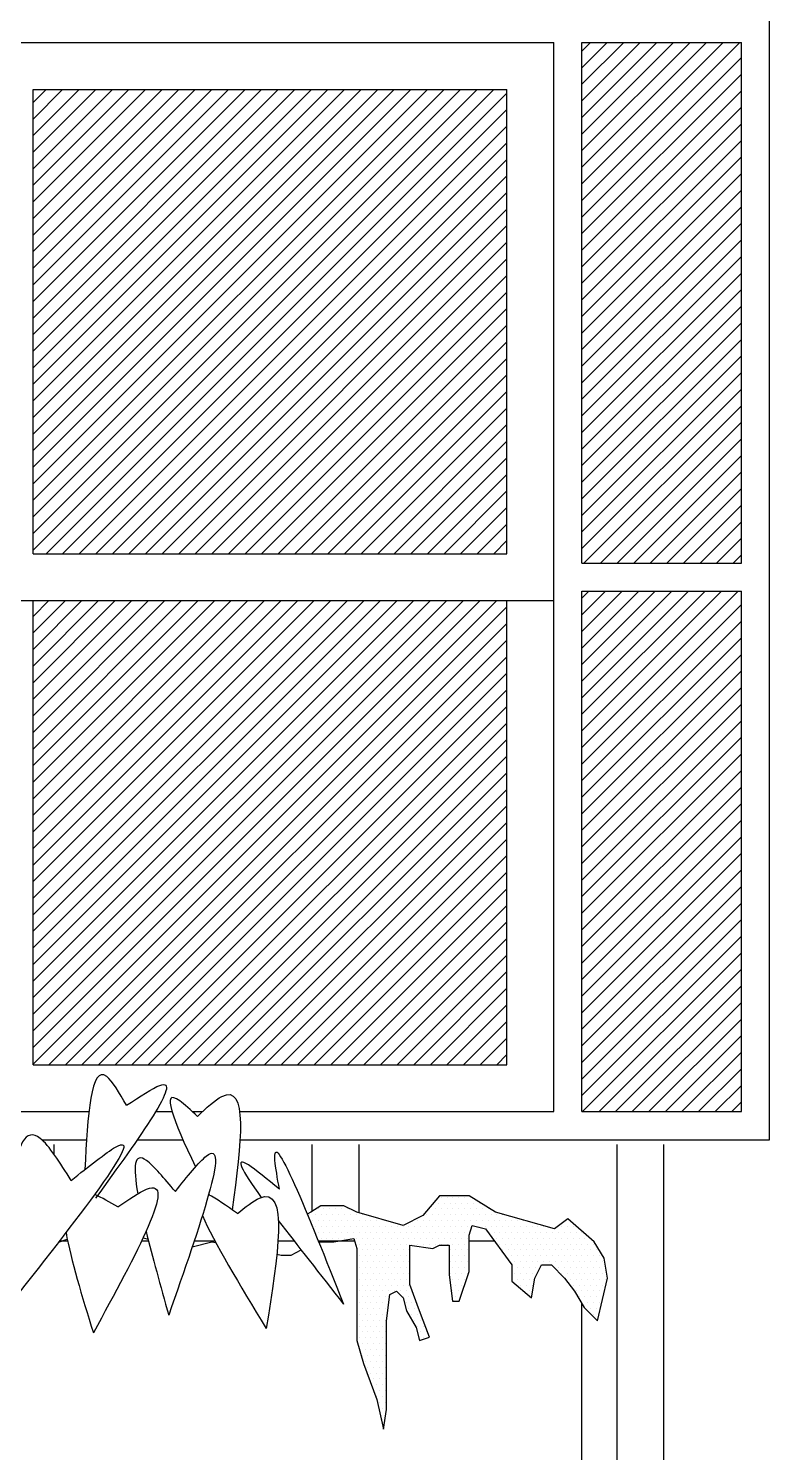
# Model space of a CAD drawing. Extents: x -7 to 295, y -11 to 39.
# Drawn here: x 172.665 to 173.455, y 6.21 to 7.728 of the extents above; entities that cross this region are included whole.
import ezdxf

# ---------------------------------------------------------------- set-up
doc = ezdxf.new("R2010")
doc.units = 0
doc.header["$LTSCALE"] = 20
doc.layers.get('0').update_dxf_attribs({"linetype": 'CONTINUOUS'})
for name, color, linetype in [('TELHADO', 1, 'CONTINUOUS'), ('VEGETAÇÃO', 92, 'CONTINUOUS'), ('VISTAP', 244, 'CONTINUOUS')]:
    doc.layers.add(name, color=color, linetype=linetype)

# ---------------------------------------------------------------- blocks, each defined once
blk = doc.blocks.new('*X41')
at = {"color": 0, "linetype": 'CONTINUOUS'}
for p, q in [((-17.85625, -31.175), (-17.85625, -31.175)), ((-17.85, -31.175), (-17.85, -31.175)), ((-17.84375, -31.175), (-17.84375, -31.175)), ((-17.8375, -31.175), (-17.8375, -31.175)), ((-17.83125, -31.175), (-17.83125, -31.175)), ((-17.825, -31.175), (-17.825, -31.175)), ((-17.7375, -31.175), (-17.7375, -31.175)), ((-17.73125, -31.175), (-17.73125, -31.175)), ((-17.728125, -31.16875), (-17.728125, -31.16875)), ((-17.725, -31.1625), (-17.725, -31.1625)), ((-17.725, -31.175), (-17.725, -31.175)), ((-17.721875, -31.16875), (-17.721875, -31.16875)), ((-17.71875, -31.1625), (-17.71875, -31.1625)), ((-17.71875, -31.175), (-17.71875, -31.175)), ((-17.715625, -31.16875), (-17.715625, -31.16875)), ((-17.7125, -31.1625), (-17.7125, -31.1625)), ((-17.7125, -31.175), (-17.7125, -31.175)), ((-17.709375, -31.16875), (-17.709375, -31.16875)), ((-17.70625, -31.1625), (-17.70625, -31.1625)), ((-17.70625, -31.175), (-17.70625, -31.175)), ((-17.703125, -31.16875), (-17.703125, -31.16875)), ((-17.7, -31.1625), (-17.7, -31.1625)), ((-17.7, -31.175), (-17.7, -31.175)), ((-17.696875, -31.16875), (-17.696875, -31.16875)), ((-17.69375, -31.1625), (-17.69375, -31.1625)), ((-17.69375, -31.175), (-17.69375, -31.175)), ((-17.690625, -31.16875), (-17.690625, -31.16875)), ((-17.6875, -31.175), (-17.6875, -31.175)), ((-17.684375, -31.16875), (-17.684375, -31.16875)), ((-17.68125, -31.175), (-17.68125, -31.175)), ((-17.675, -31.175), (-17.675, -31.175)), ((-17.865625, -31.18125), (-17.865625, -31.18125)), ((-17.8625, -31.1875), (-17.8625, -31.1875)), ((-17.859375, -31.18125), (-17.859375, -31.18125)), ((-17.85625, -31.1875), (-17.85625, -31.1875)), ((-17.853125, -31.18125), (-17.853125, -31.18125)), ((-17.85, -31.1875), (-17.85, -31.1875)), ((-17.846875, -31.18125), (-17.846875, -31.18125)), ((-17.84375, -31.1875), (-17.84375, -31.1875)), ((-17.840625, -31.18125), (-17.840625, -31.18125)), ((-17.8375, -31.1875), (-17.8375, -31.1875)), ((-17.834375, -31.18125), (-17.834375, -31.18125)), ((-17.83125, -31.1875), (-17.83125, -31.1875)), ((-17.828125, -31.18125), (-17.828125, -31.18125)), ((-17.825, -31.1875), (-17.825, -31.1875)), ((-17.821875, -31.18125), (-17.821875, -31.18125)), ((-17.81875, -31.1875), (-17.81875, -31.1875)), ((-17.815625, -31.18125), (-17.815625, -31.18125)), ((-17.8125, -31.1875), (-17.8125, -31.1875)), ((-17.809375, -31.18125), (-17.809375, -31.18125)), ((-17.80625, -31.1875), (-17.80625, -31.1875)), ((-17.8, -31.1875), (-17.8, -31.1875)), ((-17.79375, -31.1875), (-17.79375, -31.1875)), ((-17.7875, -31.1875), (-17.7875, -31.1875)), ((-17.75, -31.1875), (-17.75, -31.1875)), ((-17.74375, -31.1875), (-17.74375, -31.1875)), ((-17.740625, -31.18125), (-17.740625, -31.18125)), ((-17.7375, -31.1875), (-17.7375, -31.1875)), ((-17.734375, -31.18125), (-17.734375, -31.18125)), ((-17.73125, -31.1875), (-17.73125, -31.1875)), ((-17.728125, -31.18125), (-17.728125, -31.18125)), ((-17.725, -31.1875), (-17.725, -31.1875)), ((-17.721875, -31.18125), (-17.721875, -31.18125)), ((-17.71875, -31.1875), (-17.71875, -31.1875)), ((-17.715625, -31.18125), (-17.715625, -31.18125)), ((-17.7125, -31.1875), (-17.7125, -31.1875)), ((-17.709375, -31.18125), (-17.709375, -31.18125)), ((-17.70625, -31.1875), (-17.70625, -31.1875)), ((-17.703125, -31.18125), (-17.703125, -31.18125)), ((-17.7, -31.1875), (-17.7, -31.1875)), ((-17.696875, -31.18125), (-17.696875, -31.18125)), ((-17.69375, -31.1875), (-17.69375, -31.1875)), ((-17.690625, -31.18125), (-17.690625, -31.18125)), ((-17.6875, -31.1875), (-17.6875, -31.1875)), ((-17.684375, -31.18125), (-17.684375, -31.18125)), ((-17.68125, -31.1875), (-17.68125, -31.1875)), ((-17.678125, -31.18125), (-17.678125, -31.18125)), ((-17.675, -31.1875), (-17.675, -31.1875)), ((-17.671875, -31.18125), (-17.671875, -31.18125)), ((-17.66875, -31.1875), (-17.66875, -31.1875)), ((-17.665625, -31.18125), (-17.665625, -31.18125)), ((-17.6625, -31.1875), (-17.6625, -31.1875)), ((-17.659375, -31.18125), (-17.659375, -31.18125)), ((-17.65625, -31.1875), (-17.65625, -31.1875)), ((-17.65, -31.1875), (-17.65, -31.1875)), ((-17.64375, -31.1875), (-17.64375, -31.1875)), ((-17.6375, -31.1875), (-17.6375, -31.1875)), ((-17.859375, -31.19375), (-17.859375, -31.19375)), ((-17.85625, -31.2), (-17.85625, -31.2)), ((-17.853125, -31.19375), (-17.853125, -31.19375)), ((-17.85, -31.2), (-17.85, -31.2)), ((-17.846875, -31.19375), (-17.846875, -31.19375)), ((-17.84375, -31.2), (-17.84375, -31.2)), ((-17.840625, -31.19375), (-17.840625, -31.19375)), ((-17.8375, -31.2), (-17.8375, -31.2)), ((-17.834375, -31.19375), (-17.834375, -31.19375)), ((-17.83125, -31.2), (-17.83125, -31.2)), ((-17.828125, -31.19375), (-17.828125, -31.19375)), ((-17.825, -31.2), (-17.825, -31.2)), ((-17.821875, -31.19375), (-17.821875, -31.19375)), ((-17.81875, -31.2), (-17.81875, -31.2)), ((-17.815625, -31.19375), (-17.815625, -31.19375)), ((-17.8125, -31.2), (-17.8125, -31.2)), ((-17.809375, -31.19375), (-17.809375, -31.19375)), ((-17.80625, -31.2), (-17.80625, -31.2)), ((-17.803125, -31.19375), (-17.803125, -31.19375)), ((-17.8, -31.2), (-17.8, -31.2)), ((-17.796875, -31.19375), (-17.796875, -31.19375)), ((-17.79375, -31.2), (-17.79375, -31.2)), ((-17.790625, -31.19375), (-17.790625, -31.19375)), ((-17.7875, -31.2), (-17.7875, -31.2)), ((-17.784375, -31.19375), (-17.784375, -31.19375)), ((-17.78125, -31.2), (-17.78125, -31.2)), ((-17.778125, -31.19375), (-17.778125, -31.19375)), ((-17.775, -31.2), (-17.775, -31.2)), ((-17.771875, -31.19375), (-17.771875, -31.19375)), ((-17.76875, -31.2), (-17.76875, -31.2)), ((-17.765625, -31.19375), (-17.765625, -31.19375)), ((-17.7625, -31.2), (-17.7625, -31.2)), ((-17.759375, -31.19375), (-17.759375, -31.19375)), ((-17.75625, -31.2), (-17.75625, -31.2)), ((-17.753125, -31.19375), (-17.753125, -31.19375)), ((-17.75, -31.2), (-17.75, -31.2)), ((-17.746875, -31.19375), (-17.746875, -31.19375)), ((-17.74375, -31.2), (-17.74375, -31.2)), ((-17.740625, -31.19375), (-17.740625, -31.19375)), ((-17.7375, -31.2), (-17.7375, -31.2)), ((-17.734375, -31.19375), (-17.734375, -31.19375)), ((-17.73125, -31.2), (-17.73125, -31.2)), ((-17.728125, -31.19375), (-17.728125, -31.19375)), ((-17.725, -31.2), (-17.725, -31.2)), ((-17.721875, -31.19375), (-17.721875, -31.19375)), ((-17.71875, -31.2), (-17.71875, -31.2)), ((-17.715625, -31.19375), (-17.715625, -31.19375)), ((-17.7125, -31.2), (-17.7125, -31.2)), ((-17.709375, -31.19375), (-17.709375, -31.19375)), ((-17.70625, -31.2), (-17.70625, -31.2)), ((-17.703125, -31.19375), (-17.703125, -31.19375)), ((-17.7, -31.2), (-17.7, -31.2)), ((-17.696875, -31.19375), (-17.696875, -31.19375)), ((-17.684375, -31.19375), (-17.684375, -31.19375)), ((-17.678125, -31.19375), (-17.678125, -31.19375)), ((-17.675, -31.2), (-17.675, -31.2)), ((-17.671875, -31.19375), (-17.671875, -31.19375)), ((-17.66875, -31.2), (-17.66875, -31.2)), ((-17.665625, -31.19375), (-17.665625, -31.19375)), ((-17.6625, -31.2), (-17.6625, -31.2)), ((-17.659375, -31.19375), (-17.659375, -31.19375)), ((-17.65625, -31.2), (-17.65625, -31.2)), ((-17.653125, -31.19375), (-17.653125, -31.19375)), ((-17.65, -31.2), (-17.65, -31.2)), ((-17.646875, -31.19375), (-17.646875, -31.19375)), ((-17.64375, -31.2), (-17.64375, -31.2)), ((-17.640625, -31.19375), (-17.640625, -31.19375)), ((-17.6375, -31.2), (-17.6375, -31.2)), ((-17.634375, -31.19375), (-17.634375, -31.19375)), ((-17.63125, -31.2), (-17.63125, -31.2)), ((-17.628125, -31.19375), (-17.628125, -31.19375)), ((-17.625, -31.2), (-17.625, -31.2)), ((-17.621875, -31.19375), (-17.621875, -31.19375)), ((-17.61875, -31.2), (-17.61875, -31.2)), ((-17.615625, -31.19375), (-17.615625, -31.19375)), ((-17.6125, -31.2), (-17.6125, -31.2)), ((-17.60625, -31.2), (-17.60625, -31.2)), ((-17.6, -31.2), (-17.6, -31.2)), ((-17.596875, -31.19375), (-17.596875, -31.19375)), ((-17.59375, -31.2), (-17.59375, -31.2)), ((-17.590625, -31.19375), (-17.590625, -31.19375)), ((-17.5875, -31.2), (-17.5875, -31.2)), ((-17.584375, -31.19375), (-17.584375, -31.19375)), ((-17.58125, -31.2), (-17.58125, -31.2)), ((-17.575, -31.2), (-17.575, -31.2)), ((-17.853125, -31.20625), (-17.853125, -31.20625)), ((-17.846875, -31.20625), (-17.846875, -31.20625)), ((-17.840625, -31.20625), (-17.840625, -31.20625)), ((-17.834375, -31.20625), (-17.834375, -31.20625)), ((-17.828125, -31.20625), (-17.828125, -31.20625)), ((-17.821875, -31.20625), (-17.821875, -31.20625)), ((-17.815625, -31.20625), (-17.815625, -31.20625)), ((-17.8125, -31.2125), (-17.8125, -31.2125)), ((-17.809375, -31.20625), (-17.809375, -31.20625)), ((-17.809375, -31.21875), (-17.809375, -31.21875)), ((-17.80625, -31.2125), (-17.80625, -31.2125)), ((-17.803125, -31.20625), (-17.803125, -31.20625)), ((-17.803125, -31.21875), (-17.803125, -31.21875)), ((-17.8, -31.2125), (-17.8, -31.2125)), ((-17.796875, -31.20625), (-17.796875, -31.20625)), ((-17.796875, -31.21875), (-17.796875, -31.21875)), ((-17.79375, -31.2125), (-17.79375, -31.2125)), ((-17.790625, -31.20625), (-17.790625, -31.20625)), ((-17.790625, -31.21875), (-17.790625, -31.21875)), ((-17.7875, -31.2125), (-17.7875, -31.2125)), ((-17.784375, -31.20625), (-17.784375, -31.20625)), ((-17.784375, -31.21875), (-17.784375, -31.21875)), ((-17.78125, -31.2125), (-17.78125, -31.2125)), ((-17.778125, -31.20625), (-17.778125, -31.20625)), ((-17.778125, -31.21875), (-17.778125, -31.21875)), ((-17.775, -31.2125), (-17.775, -31.2125)), ((-17.771875, -31.20625), (-17.771875, -31.20625)), ((-17.771875, -31.21875), (-17.771875, -31.21875)), ((-17.76875, -31.2125), (-17.76875, -31.2125)), ((-17.765625, -31.20625), (-17.765625, -31.20625)), ((-17.765625, -31.21875), (-17.765625, -31.21875)), ((-17.7625, -31.2125), (-17.7625, -31.2125)), ((-17.759375, -31.20625), (-17.759375, -31.20625)), ((-17.759375, -31.21875), (-17.759375, -31.21875)), ((-17.75625, -31.2125), (-17.75625, -31.2125)), ((-17.753125, -31.20625), (-17.753125, -31.20625)), ((-17.75, -31.2125), (-17.75, -31.2125)), ((-17.746875, -31.20625), (-17.746875, -31.20625)), ((-17.74375, -31.2125), (-17.74375, -31.2125)), ((-17.740625, -31.20625), (-17.740625, -31.20625)), ((-17.7375, -31.2125), (-17.7375, -31.2125)), ((-17.734375, -31.20625), (-17.734375, -31.20625)), ((-17.73125, -31.2125), (-17.73125, -31.2125)), ((-17.728125, -31.20625), (-17.728125, -31.20625)), ((-17.725, -31.2125), (-17.725, -31.2125)), ((-17.721875, -31.20625), (-17.721875, -31.20625)), ((-17.71875, -31.2125), (-17.71875, -31.2125)), ((-17.715625, -31.20625), (-17.715625, -31.20625)), ((-17.715625, -31.21875), (-17.715625, -31.21875)), ((-17.7125, -31.2125), (-17.7125, -31.2125)), ((-17.709375, -31.20625), (-17.709375, -31.20625)), ((-17.709375, -31.21875), (-17.709375, -31.21875)), ((-17.70625, -31.2125), (-17.70625, -31.2125)), ((-17.703125, -31.20625), (-17.703125, -31.20625)), ((-17.703125, -31.21875), (-17.703125, -31.21875)), ((-17.7, -31.2125), (-17.7, -31.2125)), ((-17.696875, -31.20625), (-17.696875, -31.20625)), ((-17.696875, -31.21875), (-17.696875, -31.21875)), ((-17.665625, -31.20625), (-17.665625, -31.20625)), ((-17.6625, -31.2125), (-17.6625, -31.2125)), ((-17.659375, -31.20625), (-17.659375, -31.20625)), ((-17.659375, -31.21875), (-17.659375, -31.21875)), ((-17.65625, -31.2125), (-17.65625, -31.2125)), ((-17.653125, -31.20625), (-17.653125, -31.20625)), ((-17.653125, -31.21875), (-17.653125, -31.21875)), ((-17.65, -31.2125), (-17.65, -31.2125)), ((-17.646875, -31.20625), (-17.646875, -31.20625)), ((-17.646875, -31.21875), (-17.646875, -31.21875)), ((-17.64375, -31.2125), (-17.64375, -31.2125)), ((-17.640625, -31.20625), (-17.640625, -31.20625)), ((-17.640625, -31.21875), (-17.640625, -31.21875)), ((-17.6375, -31.2125), (-17.6375, -31.2125)), ((-17.634375, -31.20625), (-17.634375, -31.20625)), ((-17.634375, -31.21875), (-17.634375, -31.21875)), ((-17.63125, -31.2125), (-17.63125, -31.2125)), ((-17.628125, -31.20625), (-17.628125, -31.20625)), ((-17.628125, -31.21875), (-17.628125, -31.21875)), ((-17.625, -31.2125), (-17.625, -31.2125)), ((-17.621875, -31.20625), (-17.621875, -31.20625)), ((-17.621875, -31.21875), (-17.621875, -31.21875)), ((-17.61875, -31.2125), (-17.61875, -31.2125)), ((-17.615625, -31.20625), (-17.615625, -31.20625)), ((-17.615625, -31.21875), (-17.615625, -31.21875)), ((-17.6125, -31.2125), (-17.6125, -31.2125)), ((-17.609375, -31.20625), (-17.609375, -31.20625)), ((-17.609375, -31.21875), (-17.609375, -31.21875)), ((-17.60625, -31.2125), (-17.60625, -31.2125)), ((-17.603125, -31.20625), (-17.603125, -31.20625)), ((-17.603125, -31.21875), (-17.603125, -31.21875)), ((-17.6, -31.2125), (-17.6, -31.2125)), ((-17.596875, -31.20625), (-17.596875, -31.20625)), ((-17.596875, -31.21875), (-17.596875, -31.21875)), ((-17.59375, -31.2125), (-17.59375, -31.2125)), ((-17.590625, -31.20625), (-17.590625, -31.20625)), ((-17.590625, -31.21875), (-17.590625, -31.21875)), ((-17.5875, -31.2125), (-17.5875, -31.2125)), ((-17.584375, -31.20625), (-17.584375, -31.20625)), ((-17.584375, -31.21875), (-17.584375, -31.21875)), ((-17.58125, -31.2125), (-17.58125, -31.2125)), ((-17.578125, -31.20625), (-17.578125, -31.20625)), ((-17.578125, -31.21875), (-17.578125, -31.21875)), ((-17.575, -31.2125), (-17.575, -31.2125)), ((-17.571875, -31.20625), (-17.571875, -31.20625)), ((-17.571875, -31.21875), (-17.571875, -31.21875)), ((-17.56875, -31.2125), (-17.56875, -31.2125)), ((-17.565625, -31.21875), (-17.565625, -31.21875)), ((-17.5625, -31.2125), (-17.5625, -31.2125)), ((-17.559375, -31.21875), (-17.559375, -31.21875)), ((-17.8125, -31.225), (-17.8125, -31.225)), ((-17.809375, -31.23125), (-17.809375, -31.23125)), ((-17.80625, -31.225), (-17.80625, -31.225)), ((-17.803125, -31.23125), (-17.803125, -31.23125)), ((-17.8, -31.225), (-17.8, -31.225)), ((-17.796875, -31.23125), (-17.796875, -31.23125)), ((-17.79375, -31.225), (-17.79375, -31.225)), ((-17.790625, -31.23125), (-17.790625, -31.23125)), ((-17.7875, -31.225), (-17.7875, -31.225)), ((-17.784375, -31.23125), (-17.784375, -31.23125)), ((-17.78125, -31.225), (-17.78125, -31.225)), ((-17.778125, -31.23125), (-17.778125, -31.23125)), ((-17.775, -31.225), (-17.775, -31.225)), ((-17.771875, -31.23125), (-17.771875, -31.23125)), ((-17.76875, -31.225), (-17.76875, -31.225)), ((-17.765625, -31.23125), (-17.765625, -31.23125)), ((-17.7625, -31.225), (-17.7625, -31.225)), ((-17.759375, -31.23125), (-17.759375, -31.23125)), ((-17.715625, -31.23125), (-17.715625, -31.23125)), ((-17.7125, -31.225), (-17.7125, -31.225)), ((-17.709375, -31.23125), (-17.709375, -31.23125)), ((-17.70625, -31.225), (-17.70625, -31.225)), ((-17.703125, -31.23125), (-17.703125, -31.23125)), ((-17.7, -31.225), (-17.7, -31.225)), ((-17.696875, -31.23125), (-17.696875, -31.23125)), ((-17.65625, -31.225), (-17.65625, -31.225)), ((-17.65, -31.225), (-17.65, -31.225)), ((-17.646875, -31.23125), (-17.646875, -31.23125)), ((-17.64375, -31.225), (-17.64375, -31.225)), ((-17.640625, -31.23125), (-17.640625, -31.23125)), ((-17.6375, -31.225), (-17.6375, -31.225)), ((-17.634375, -31.23125), (-17.634375, -31.23125)), ((-17.63125, -31.225), (-17.63125, -31.225)), ((-17.628125, -31.23125), (-17.628125, -31.23125)), ((-17.625, -31.225), (-17.625, -31.225)), ((-17.621875, -31.23125), (-17.621875, -31.23125)), ((-17.61875, -31.225), (-17.61875, -31.225)), ((-17.615625, -31.23125), (-17.615625, -31.23125)), ((-17.6125, -31.225), (-17.6125, -31.225)), ((-17.609375, -31.23125), (-17.609375, -31.23125)), ((-17.60625, -31.225), (-17.60625, -31.225)), ((-17.603125, -31.23125), (-17.603125, -31.23125)), ((-17.6, -31.225), (-17.6, -31.225)), ((-17.596875, -31.23125), (-17.596875, -31.23125)), ((-17.59375, -31.225), (-17.59375, -31.225)), ((-17.590625, -31.23125), (-17.590625, -31.23125)), ((-17.5875, -31.225), (-17.5875, -31.225)), ((-17.584375, -31.23125), (-17.584375, -31.23125)), ((-17.58125, -31.225), (-17.58125, -31.225)), ((-17.578125, -31.23125), (-17.578125, -31.23125)), ((-17.575, -31.225), (-17.575, -31.225)), ((-17.571875, -31.23125), (-17.571875, -31.23125)), ((-17.56875, -31.225), (-17.56875, -31.225)), ((-17.565625, -31.23125), (-17.565625, -31.23125)), ((-17.5625, -31.225), (-17.5625, -31.225)), ((-17.559375, -31.23125), (-17.559375, -31.23125)), ((-17.55625, -31.225), (-17.55625, -31.225)), ((-17.553125, -31.23125), (-17.553125, -31.23125)), ((-17.8125, -31.2375), (-17.8125, -31.2375)), ((-17.8125, -31.25), (-17.8125, -31.25)), ((-17.809375, -31.24375), (-17.809375, -31.24375)), ((-17.80625, -31.2375), (-17.80625, -31.2375)), ((-17.80625, -31.25), (-17.80625, -31.25)), ((-17.803125, -31.24375), (-17.803125, -31.24375)), ((-17.8, -31.2375), (-17.8, -31.2375)), ((-17.8, -31.25), (-17.8, -31.25)), ((-17.796875, -31.24375), (-17.796875, -31.24375)), ((-17.79375, -31.2375), (-17.79375, -31.2375)), ((-17.79375, -31.25), (-17.79375, -31.25)), ((-17.790625, -31.24375), (-17.790625, -31.24375)), ((-17.7875, -31.2375), (-17.7875, -31.2375)), ((-17.7875, -31.25), (-17.7875, -31.25)), ((-17.784375, -31.24375), (-17.784375, -31.24375)), ((-17.78125, -31.2375), (-17.78125, -31.2375)), ((-17.78125, -31.25), (-17.78125, -31.25)), ((-17.778125, -31.24375), (-17.778125, -31.24375)), ((-17.775, -31.2375), (-17.775, -31.2375)), ((-17.775, -31.25), (-17.775, -31.25)), ((-17.771875, -31.24375), (-17.771875, -31.24375)), ((-17.76875, -31.2375), (-17.76875, -31.2375)), ((-17.76875, -31.25), (-17.76875, -31.25)), ((-17.765625, -31.24375), (-17.765625, -31.24375)), ((-17.7625, -31.2375), (-17.7625, -31.2375)), ((-17.7625, -31.25), (-17.7625, -31.25)), ((-17.759375, -31.24375), (-17.759375, -31.24375)), ((-17.715625, -31.24375), (-17.715625, -31.24375)), ((-17.7125, -31.2375), (-17.7125, -31.2375)), ((-17.7125, -31.25), (-17.7125, -31.25)), ((-17.709375, -31.24375), (-17.709375, -31.24375)), ((-17.70625, -31.2375), (-17.70625, -31.2375)), ((-17.70625, -31.25), (-17.70625, -31.25)), ((-17.703125, -31.24375), (-17.703125, -31.24375)), ((-17.7, -31.2375), (-17.7, -31.2375)), ((-17.7, -31.25), (-17.7, -31.25)), ((-17.696875, -31.24375), (-17.696875, -31.24375)), ((-17.646875, -31.24375), (-17.646875, -31.24375)), ((-17.64375, -31.2375), (-17.64375, -31.2375)), ((-17.64375, -31.25), (-17.64375, -31.25)), ((-17.640625, -31.24375), (-17.640625, -31.24375)), ((-17.6375, -31.2375), (-17.6375, -31.2375)), ((-17.6375, -31.25), (-17.6375, -31.25)), ((-17.634375, -31.24375), (-17.634375, -31.24375)), ((-17.63125, -31.2375), (-17.63125, -31.2375)), ((-17.63125, -31.25), (-17.63125, -31.25)), ((-17.628125, -31.24375), (-17.628125, -31.24375)), ((-17.625, -31.2375), (-17.625, -31.2375)), ((-17.6, -31.2375), (-17.6, -31.2375)), ((-17.596875, -31.24375), (-17.596875, -31.24375)), ((-17.59375, -31.2375), (-17.59375, -31.2375)), ((-17.590625, -31.24375), (-17.590625, -31.24375)), ((-17.5875, -31.2375), (-17.5875, -31.2375)), ((-17.5875, -31.25), (-17.5875, -31.25)), ((-17.584375, -31.24375), (-17.584375, -31.24375)), ((-17.58125, -31.2375), (-17.58125, -31.2375)), ((-17.58125, -31.25), (-17.58125, -31.25)), ((-17.578125, -31.24375), (-17.578125, -31.24375)), ((-17.575, -31.2375), (-17.575, -31.2375)), ((-17.575, -31.25), (-17.575, -31.25)), ((-17.571875, -31.24375), (-17.571875, -31.24375)), ((-17.56875, -31.2375), (-17.56875, -31.2375)), ((-17.56875, -31.25), (-17.56875, -31.25)), ((-17.565625, -31.24375), (-17.565625, -31.24375)), ((-17.5625, -31.2375), (-17.5625, -31.2375)), ((-17.5625, -31.25), (-17.5625, -31.25)), ((-17.559375, -31.24375), (-17.559375, -31.24375)), ((-17.55625, -31.2375), (-17.55625, -31.2375)), ((-17.55625, -31.25), (-17.55625, -31.25)), ((-17.553125, -31.24375), (-17.553125, -31.24375)), ((-17.55, -31.2375), (-17.55, -31.2375)), ((-17.55, -31.25), (-17.55, -31.25)), ((-17.8125, -31.2625), (-17.8125, -31.2625)), ((-17.809375, -31.25625), (-17.809375, -31.25625)), ((-17.80625, -31.2625), (-17.80625, -31.2625)), ((-17.803125, -31.25625), (-17.803125, -31.25625)), ((-17.8, -31.2625), (-17.8, -31.2625)), ((-17.796875, -31.25625), (-17.796875, -31.25625)), ((-17.79375, -31.2625), (-17.79375, -31.2625)), ((-17.790625, -31.25625), (-17.790625, -31.25625)), ((-17.7875, -31.2625), (-17.7875, -31.2625)), ((-17.784375, -31.25625), (-17.784375, -31.25625)), ((-17.78125, -31.2625), (-17.78125, -31.2625)), ((-17.778125, -31.25625), (-17.778125, -31.25625)), ((-17.775, -31.2625), (-17.775, -31.2625)), ((-17.771875, -31.25625), (-17.771875, -31.25625)), ((-17.76875, -31.2625), (-17.76875, -31.2625)), ((-17.765625, -31.25625), (-17.765625, -31.25625)), ((-17.7625, -31.2625), (-17.7625, -31.2625)), ((-17.759375, -31.25625), (-17.759375, -31.25625)), ((-17.75625, -31.2625), (-17.75625, -31.2625)), ((-17.7125, -31.2625), (-17.7125, -31.2625)), ((-17.709375, -31.25625), (-17.709375, -31.25625)), ((-17.70625, -31.2625), (-17.70625, -31.2625)), ((-17.703125, -31.25625), (-17.703125, -31.25625)), ((-17.640625, -31.25625), (-17.640625, -31.25625)), ((-17.634375, -31.25625), (-17.634375, -31.25625)), ((-17.63125, -31.2625), (-17.63125, -31.2625)), ((-17.628125, -31.25625), (-17.628125, -31.25625)), ((-17.584375, -31.25625), (-17.584375, -31.25625)), ((-17.58125, -31.2625), (-17.58125, -31.2625)), ((-17.578125, -31.25625), (-17.578125, -31.25625)), ((-17.575, -31.2625), (-17.575, -31.2625)), ((-17.571875, -31.25625), (-17.571875, -31.25625)), ((-17.56875, -31.2625), (-17.56875, -31.2625)), ((-17.565625, -31.25625), (-17.565625, -31.25625)), ((-17.5625, -31.2625), (-17.5625, -31.2625)), ((-17.559375, -31.25625), (-17.559375, -31.25625)), ((-17.55625, -31.2625), (-17.55625, -31.2625)), ((-17.553125, -31.25625), (-17.553125, -31.25625)), ((-17.8125, -31.275), (-17.8125, -31.275)), ((-17.809375, -31.26875), (-17.809375, -31.26875)), ((-17.809375, -31.28125), (-17.809375, -31.28125)), ((-17.80625, -31.275), (-17.80625, -31.275)), ((-17.803125, -31.26875), (-17.803125, -31.26875)), ((-17.803125, -31.28125), (-17.803125, -31.28125)), ((-17.8, -31.275), (-17.8, -31.275)), ((-17.796875, -31.26875), (-17.796875, -31.26875)), ((-17.796875, -31.28125), (-17.796875, -31.28125)), ((-17.79375, -31.275), (-17.79375, -31.275)), ((-17.790625, -31.26875), (-17.790625, -31.26875)), ((-17.790625, -31.28125), (-17.790625, -31.28125)), ((-17.7875, -31.275), (-17.7875, -31.275)), ((-17.784375, -31.26875), (-17.784375, -31.26875)), ((-17.784375, -31.28125), (-17.784375, -31.28125)), ((-17.78125, -31.275), (-17.78125, -31.275)), ((-17.765625, -31.26875), (-17.765625, -31.26875)), ((-17.7625, -31.275), (-17.7625, -31.275)), ((-17.759375, -31.26875), (-17.759375, -31.26875)), ((-17.759375, -31.28125), (-17.759375, -31.28125)), ((-17.75625, -31.275), (-17.75625, -31.275)), ((-17.753125, -31.28125), (-17.753125, -31.28125)), ((-17.709375, -31.26875), (-17.709375, -31.26875)), ((-17.578125, -31.26875), (-17.578125, -31.26875)), ((-17.575, -31.275), (-17.575, -31.275)), ((-17.571875, -31.26875), (-17.571875, -31.26875)), ((-17.56875, -31.275), (-17.56875, -31.275)), ((-17.565625, -31.26875), (-17.565625, -31.26875)), ((-17.565625, -31.28125), (-17.565625, -31.28125)), ((-17.5625, -31.275), (-17.5625, -31.275)), ((-17.559375, -31.26875), (-17.559375, -31.26875)), ((-17.559375, -31.28125), (-17.559375, -31.28125)), ((-17.55625, -31.275), (-17.55625, -31.275)), ((-17.553125, -31.26875), (-17.553125, -31.26875)), ((-17.8125, -31.2875), (-17.8125, -31.2875)), ((-17.809375, -31.29375), (-17.809375, -31.29375)), ((-17.80625, -31.2875), (-17.80625, -31.2875)), ((-17.803125, -31.29375), (-17.803125, -31.29375)), ((-17.8, -31.2875), (-17.8, -31.2875)), ((-17.796875, -31.29375), (-17.796875, -31.29375)), ((-17.79375, -31.2875), (-17.79375, -31.2875)), ((-17.790625, -31.29375), (-17.790625, -31.29375)), ((-17.7875, -31.2875), (-17.7875, -31.2875)), ((-17.784375, -31.29375), (-17.784375, -31.29375)), ((-17.75625, -31.2875), (-17.75625, -31.2875)), ((-17.753125, -31.29375), (-17.753125, -31.29375)), ((-17.75, -31.2875), (-17.75, -31.2875)), ((-17.746875, -31.29375), (-17.746875, -31.29375)), ((-17.5625, -31.2875), (-17.5625, -31.2875)), ((-17.8125, -31.3), (-17.8125, -31.3)), ((-17.809375, -31.30625), (-17.809375, -31.30625)), ((-17.80625, -31.3), (-17.80625, -31.3)), ((-17.803125, -31.30625), (-17.803125, -31.30625)), ((-17.8, -31.3), (-17.8, -31.3)), ((-17.796875, -31.30625), (-17.796875, -31.30625)), ((-17.79375, -31.3), (-17.79375, -31.3)), ((-17.790625, -31.30625), (-17.790625, -31.30625)), ((-17.7875, -31.3), (-17.7875, -31.3)), ((-17.784375, -31.30625), (-17.784375, -31.30625)), ((-17.75, -31.3), (-17.75, -31.3)), ((-17.746875, -31.30625), (-17.746875, -31.30625)), ((-17.74375, -31.3), (-17.74375, -31.3)), ((-17.740625, -31.30625), (-17.740625, -31.30625)), ((-17.8125, -31.3125), (-17.8125, -31.3125)), ((-17.809375, -31.31875), (-17.809375, -31.31875)), ((-17.80625, -31.3125), (-17.80625, -31.3125)), ((-17.80625, -31.325), (-17.80625, -31.325)), ((-17.803125, -31.31875), (-17.803125, -31.31875)), ((-17.8, -31.3125), (-17.8, -31.3125)), ((-17.8, -31.325), (-17.8, -31.325)), ((-17.796875, -31.31875), (-17.796875, -31.31875)), ((-17.79375, -31.3125), (-17.79375, -31.3125)), ((-17.79375, -31.325), (-17.79375, -31.325)), ((-17.790625, -31.31875), (-17.790625, -31.31875)), ((-17.7875, -31.3125), (-17.7875, -31.3125)), ((-17.7875, -31.325), (-17.7875, -31.325)), ((-17.784375, -31.31875), (-17.784375, -31.31875)), ((-17.74375, -31.3125), (-17.74375, -31.3125)), ((-17.809375, -31.33125), (-17.809375, -31.33125)), ((-17.80625, -31.3375), (-17.80625, -31.3375)), ((-17.803125, -31.33125), (-17.803125, -31.33125)), ((-17.8, -31.3375), (-17.8, -31.3375)), ((-17.796875, -31.33125), (-17.796875, -31.33125)), ((-17.79375, -31.3375), (-17.79375, -31.3375)), ((-17.790625, -31.33125), (-17.790625, -31.33125)), ((-17.7875, -31.3375), (-17.7875, -31.3375)), ((-17.784375, -31.33125), (-17.784375, -31.33125)), ((-17.803125, -31.34375), (-17.803125, -31.34375)), ((-17.8, -31.35), (-17.8, -31.35)), ((-17.796875, -31.34375), (-17.796875, -31.34375)), ((-17.796875, -31.35625), (-17.796875, -31.35625)), ((-17.79375, -31.35), (-17.79375, -31.35)), ((-17.790625, -31.34375), (-17.790625, -31.34375)), ((-17.790625, -31.35625), (-17.790625, -31.35625)), ((-17.7875, -31.35), (-17.7875, -31.35)), ((-17.784375, -31.34375), (-17.784375, -31.34375)), ((-17.784375, -31.35625), (-17.784375, -31.35625)), ((-17.796875, -31.36875), (-17.796875, -31.36875)), ((-17.79375, -31.3625), (-17.79375, -31.3625)), ((-17.790625, -31.36875), (-17.790625, -31.36875)), ((-17.7875, -31.3625), (-17.7875, -31.3625)), ((-17.784375, -31.36875), (-17.784375, -31.36875)), ((-17.79375, -31.375), (-17.79375, -31.375)), ((-17.790625, -31.38125), (-17.790625, -31.38125)), ((-17.7875, -31.375), (-17.7875, -31.375)), ((-17.7875, -31.3875), (-17.7875, -31.3875)), ((-17.784375, -31.38125), (-17.784375, -31.38125)), ((-17.7875, -31.4), (-17.7875, -31.4)), ((-17.784375, -31.39375), (-17.784375, -31.39375))]:
    blk.add_line(p, q, dxfattribs=at)
blk = doc.blocks.new('*X272')
at = {"color": 0, "linetype": 'CONTINUOUS'}
for p, q in [((171.8853, 7.5537), (172.0448, 7.7131)), ((171.8853, 7.5714), (172.0271, 7.7131)), ((171.8853, 7.589), (172.0094, 7.7131)), ((171.8853, 7.6067), (171.9917, 7.7131)), ((171.8853, 7.6244), (171.974, 7.7131)), ((171.8853, 7.6421), (171.9564, 7.7131)), ((171.8853, 7.6597), (171.9387, 7.7131)), ((171.8853, 7.6774), (171.921, 7.7131)), ((171.8853, 7.6951), (171.9033, 7.7131)), ((171.8853, 7.7128), (171.8857, 7.7131)), ((171.8853, 7.536), (172.0553, 7.706)), ((173.2553, 7.7039), (173.2645, 7.7131)), ((173.2553, 7.6862), (173.2822, 7.7131)), ((173.2553, 7.6686), (173.2999, 7.7131)), ((173.2553, 7.6509), (173.3175, 7.7131)), ((173.2553, 7.6332), (173.3352, 7.7131)), ((173.2553, 7.6155), (173.3529, 7.7131)), ((173.2553, 7.5979), (173.3706, 7.7131)), ((173.2553, 7.5802), (173.3883, 7.7131)), ((173.2553, 7.5625), (173.4059, 7.7131)), ((173.2553, 7.5448), (173.4236, 7.7131)), ((171.8853, 7.5183), (172.0553, 7.6883)), ((173.2553, 7.5271), (173.4253, 7.6971)), ((171.8853, 7.5006), (172.0553, 7.6706)), ((173.2553, 7.5095), (173.4253, 7.6795)), ((172.1353, 7.185), (172.6135, 7.6631)), ((172.1353, 7.2026), (172.5958, 7.6631)), ((172.1353, 7.2203), (172.5781, 7.6631)), ((172.1353, 7.238), (172.5604, 7.6631)), ((172.1353, 7.2557), (172.5428, 7.6631)), ((172.1353, 7.2734), (172.5251, 7.6631)), ((172.1353, 7.291), (172.5074, 7.6631)), ((172.1353, 7.3087), (172.4897, 7.6631)), ((172.1353, 7.3264), (172.4721, 7.6631)), ((172.1353, 7.3441), (172.4544, 7.6631)), ((172.1353, 7.3617), (172.4367, 7.6631)), ((172.1353, 7.3794), (172.419, 7.6631)), ((172.1353, 7.3971), (172.4013, 7.6631)), ((172.1353, 7.4148), (172.3837, 7.6631)), ((172.1353, 7.4324), (172.366, 7.6631)), ((172.1353, 7.4501), (172.3483, 7.6631)), ((172.1353, 7.4678), (172.3306, 7.6631)), ((172.1353, 7.4855), (172.313, 7.6631)), ((172.1353, 7.5032), (172.2953, 7.6631)), ((172.1353, 7.5208), (172.2776, 7.6631)), ((172.1353, 7.5385), (172.2599, 7.6631)), ((172.1353, 7.5562), (172.2422, 7.6631)), ((172.1353, 7.5739), (172.2246, 7.6631)), ((172.1353, 7.5915), (172.2069, 7.6631)), ((172.1353, 7.6092), (172.1892, 7.6631)), ((172.1353, 7.6269), (172.1715, 7.6631)), ((172.1353, 7.6446), (172.1539, 7.6631)), ((172.1353, 7.6623), (172.1362, 7.6631)), ((172.1362, 7.1681), (172.6312, 7.6631)), ((172.1538, 7.1681), (172.6403, 7.6546)), ((172.6703, 7.172), (173.1615, 7.6631)), ((172.6703, 7.1896), (173.1438, 7.6631)), ((172.6703, 7.2073), (173.1261, 7.6631)), ((172.6703, 7.225), (173.1084, 7.6631)), ((172.6703, 7.2427), (173.0908, 7.6631)), ((172.6703, 7.2603), (173.0731, 7.6631)), ((172.6703, 7.278), (173.0554, 7.6631)), ((172.6703, 7.2957), (173.0377, 7.6631)), ((172.6703, 7.3134), (173.0201, 7.6631)), ((172.6703, 7.3311), (173.0024, 7.6631)), ((172.6703, 7.3487), (172.9847, 7.6631)), ((172.6703, 7.3664), (172.967, 7.6631)), ((172.6703, 7.3841), (172.9494, 7.6631)), ((172.6703, 7.4018), (172.9317, 7.6631)), ((172.6703, 7.4194), (172.914, 7.6631)), ((172.6703, 7.4371), (172.8963, 7.6631)), ((172.6703, 7.4548), (172.8786, 7.6631)), ((172.6703, 7.4725), (172.861, 7.6631)), ((172.6703, 7.4902), (172.8433, 7.6631)), ((172.6703, 7.5078), (172.8256, 7.6631)), ((172.6703, 7.5255), (172.8079, 7.6631)), ((172.6703, 7.5432), (172.7903, 7.6631)), ((172.6703, 7.5609), (172.7726, 7.6631)), ((172.6703, 7.5785), (172.7549, 7.6631)), ((172.6703, 7.5962), (172.7372, 7.6631)), ((172.6703, 7.6139), (172.7195, 7.6631)), ((172.6703, 7.6316), (172.7019, 7.6631)), ((172.6703, 7.6493), (172.6842, 7.6631)), ((172.6842, 7.1681), (173.1753, 7.6593)), ((173.2553, 7.4918), (173.4253, 7.6618)), ((171.8853, 7.483), (172.0553, 7.653)), ((172.7018, 7.1681), (173.1753, 7.6416)), ((173.2553, 7.4741), (173.4253, 7.6441)), ((171.8853, 7.4653), (172.0553, 7.6353)), ((172.1715, 7.1681), (172.6403, 7.6369)), ((172.7195, 7.1681), (173.1753, 7.6239)), ((173.2553, 7.4564), (173.4253, 7.6264)), ((171.8853, 7.4476), (172.0553, 7.6176)), ((172.1892, 7.1681), (172.6403, 7.6193)), ((173.2553, 7.4388), (173.4253, 7.6088)), ((171.8853, 7.4299), (172.0553, 7.5999)), ((172.2069, 7.1681), (172.6403, 7.6016)), ((172.7372, 7.1681), (173.1753, 7.6062)), ((171.8853, 7.4123), (172.0553, 7.5823)), ((172.2245, 7.1681), (172.6403, 7.5839)), ((172.7549, 7.1681), (173.1753, 7.5886)), ((173.2553, 7.4211), (173.4253, 7.5911)), ((171.8853, 7.3946), (172.0553, 7.5646)), ((172.2422, 7.1681), (172.6403, 7.5662)), ((172.7725, 7.1681), (173.1753, 7.5709)), ((173.2553, 7.4034), (173.4253, 7.5734)), ((172.2599, 7.1681), (172.6403, 7.5485)), ((172.7902, 7.1681), (173.1753, 7.5532)), ((173.2553, 7.3857), (173.4253, 7.5557)), ((171.8853, 7.3769), (172.0553, 7.5469)), ((172.8079, 7.1681), (173.1753, 7.5355)), ((173.2553, 7.368), (173.4253, 7.538)), ((171.8853, 7.3592), (172.0553, 7.5292)), ((172.2776, 7.1681), (172.6403, 7.5309)), ((172.8256, 7.1681), (173.1753, 7.5179)), ((173.2553, 7.3504), (173.4253, 7.5204)), ((171.8853, 7.3415), (172.0553, 7.5115)), ((172.2953, 7.1681), (172.6403, 7.5132)), ((173.2553, 7.3327), (173.4253, 7.5027)), ((171.8853, 7.3239), (172.0553, 7.4939)), ((172.3129, 7.1681), (172.6403, 7.4955)), ((172.8433, 7.1681), (173.1753, 7.5002)), ((171.8853, 7.3062), (172.0553, 7.4762)), ((172.3306, 7.1681), (172.6403, 7.4778)), ((172.8609, 7.1681), (173.1753, 7.4825)), ((173.2553, 7.315), (173.4253, 7.485)), ((171.8853, 7.2885), (172.0553, 7.4585)), ((172.3483, 7.1681), (172.6403, 7.4602)), ((172.8786, 7.1681), (173.1753, 7.4648)), ((173.2553, 7.2973), (173.4253, 7.4673)), ((171.8853, 7.2708), (172.0553, 7.4408)), ((172.366, 7.1681), (172.6403, 7.4425)), ((172.8963, 7.1681), (173.1753, 7.4471)), ((173.2553, 7.2797), (173.4253, 7.4497)), ((172.914, 7.1681), (173.1753, 7.4295)), ((173.2553, 7.262), (173.4253, 7.432)), ((171.8853, 7.2532), (172.0553, 7.4232)), ((172.3836, 7.1681), (172.6403, 7.4248)), ((172.9316, 7.1681), (173.1753, 7.4118)), ((173.2553, 7.2443), (173.4253, 7.4143)), ((171.8853, 7.2355), (172.0553, 7.4055)), ((172.4013, 7.1681), (172.6403, 7.4071)), ((173.2553, 7.2266), (173.4253, 7.3966)), ((171.8853, 7.2178), (172.0553, 7.3878)), ((172.419, 7.1681), (172.6403, 7.3894)), ((172.9493, 7.1681), (173.1753, 7.3941)), ((171.8853, 7.2001), (172.0553, 7.3701)), ((172.4367, 7.1681), (172.6403, 7.3718)), ((172.967, 7.1681), (173.1753, 7.3764)), ((173.2553, 7.2089), (173.4253, 7.3789)), ((171.8853, 7.1824), (172.0553, 7.3524)), ((172.4544, 7.1681), (172.6403, 7.3541)), ((172.9847, 7.1681), (173.1753, 7.3588)), ((173.2553, 7.1913), (173.4253, 7.3613)), ((171.8853, 7.1648), (172.0553, 7.3348)), ((172.472, 7.1681), (172.6403, 7.3364)), ((173.0024, 7.1681), (173.1753, 7.3411)), ((173.2553, 7.1736), (173.4253, 7.3436)), ((173.02, 7.1681), (173.1753, 7.3234)), ((173.2575, 7.1581), (173.4253, 7.3259)), ((171.8963, 7.1581), (172.0553, 7.3171)), ((172.4897, 7.1681), (172.6403, 7.3187)), ((173.0377, 7.1681), (173.1753, 7.3057)), ((173.2752, 7.1581), (173.4253, 7.3082)), ((171.914, 7.1581), (172.0553, 7.2994)), ((172.5074, 7.1681), (172.6403, 7.3011)), ((173.2929, 7.1581), (173.4253, 7.2906)), ((171.9317, 7.1581), (172.0553, 7.2817)), ((172.5251, 7.1681), (172.6403, 7.2834)), ((173.0554, 7.1681), (173.1753, 7.288)), ((171.9494, 7.1581), (172.0553, 7.2641)), ((172.5427, 7.1681), (172.6403, 7.2657)), ((173.0731, 7.1681), (173.1753, 7.2704)), ((173.3106, 7.1581), (173.4253, 7.2729)), ((171.9671, 7.1581), (172.0553, 7.2464)), ((172.5604, 7.1681), (172.6403, 7.248)), ((173.0907, 7.1681), (173.1753, 7.2527)), ((173.3282, 7.1581), (173.4253, 7.2552)), ((171.9847, 7.1581), (172.0553, 7.2287)), ((172.5781, 7.1681), (172.6403, 7.2303)), ((173.1084, 7.1681), (173.1753, 7.235)), ((173.3459, 7.1581), (173.4253, 7.2375)), ((173.1261, 7.1681), (173.1753, 7.2173)), ((173.3636, 7.1581), (173.4253, 7.2198)), ((172.0024, 7.1581), (172.0553, 7.211)), ((172.5958, 7.1681), (172.6403, 7.2127)), ((173.1438, 7.1681), (173.1753, 7.1997)), ((173.3813, 7.1581), (173.4253, 7.2022)), ((172.0201, 7.1581), (172.0553, 7.1934)), ((172.6134, 7.1681), (172.6403, 7.195)), ((173.3989, 7.1581), (173.4253, 7.1845)), ((172.0378, 7.1581), (172.0553, 7.1757)), ((172.6311, 7.1681), (172.6403, 7.1773)), ((173.1615, 7.1681), (173.1753, 7.182)), ((173.4166, 7.1581), (173.4253, 7.1668)), ((171.8853, 6.9703), (172.0431, 7.1281)), ((171.8853, 6.988), (172.0254, 7.1281)), ((171.8853, 7.0057), (172.0078, 7.1281)), ((171.8853, 7.0234), (171.9901, 7.1281)), ((171.8853, 7.041), (171.9724, 7.1281)), ((171.8853, 7.0587), (171.9547, 7.1281)), ((171.8853, 7.0764), (171.9371, 7.1281)), ((171.8853, 7.0941), (171.9194, 7.1281)), ((171.8853, 7.1117), (171.9017, 7.1281)), ((171.8853, 6.9526), (172.0553, 7.1226)), ((173.2553, 7.1206), (173.2629, 7.1281)), ((173.2553, 7.1029), (173.2806, 7.1281)), ((173.2553, 7.0852), (173.2982, 7.1281)), ((173.2553, 7.0675), (173.3159, 7.1281)), ((173.2553, 7.0498), (173.3336, 7.1281)), ((173.2553, 7.0322), (173.3513, 7.1281)), ((173.2553, 7.0145), (173.3689, 7.1281)), ((173.2553, 6.9968), (173.3866, 7.1281)), ((173.2553, 6.9791), (173.4043, 7.1281)), ((173.2553, 6.9615), (173.422, 7.1281)), ((172.1353, 6.637), (172.6165, 7.1181)), ((172.1353, 6.6546), (172.5988, 7.1181)), ((172.1353, 6.6723), (172.5811, 7.1181)), ((172.1353, 6.69), (172.5634, 7.1181)), ((172.1353, 6.7077), (172.5458, 7.1181)), ((172.1353, 6.7253), (172.5281, 7.1181)), ((172.1353, 6.743), (172.5104, 7.1181)), ((172.1353, 6.7607), (172.4927, 7.1181)), ((172.1353, 6.7784), (172.4751, 7.1181)), ((172.1353, 6.7961), (172.4574, 7.1181)), ((172.1353, 6.8137), (172.4397, 7.1181)), ((172.1353, 6.8314), (172.422, 7.1181)), ((172.1353, 6.8491), (172.4044, 7.1181)), ((172.1353, 6.8668), (172.3867, 7.1181)), ((172.1353, 6.8844), (172.369, 7.1181)), ((172.1353, 6.9021), (172.3513, 7.1181)), ((172.1353, 6.9198), (172.3336, 7.1181)), ((172.1353, 6.9375), (172.316, 7.1181)), ((172.1353, 6.9552), (172.2983, 7.1181)), ((172.1353, 6.9728), (172.2806, 7.1181)), ((172.1353, 6.9905), (172.2629, 7.1181)), ((172.1353, 7.0082), (172.2453, 7.1181)), ((172.1353, 7.0259), (172.2276, 7.1181)), ((172.1353, 7.0435), (172.2099, 7.1181)), ((172.1353, 7.0612), (172.1922, 7.1181)), ((172.1353, 7.0789), (172.1745, 7.1181)), ((172.1353, 7.0966), (172.1569, 7.1181)), ((172.1353, 7.1143), (172.1392, 7.1181)), ((172.1392, 6.6231), (172.6342, 7.1181)), ((172.6703, 7.1012), (172.6872, 7.1181)), ((172.6703, 7.0836), (172.7049, 7.1181)), ((172.6703, 7.0659), (172.7225, 7.1181)), ((172.6703, 7.0482), (172.7402, 7.1181)), ((172.6703, 7.0305), (172.7579, 7.1181)), ((172.6703, 7.0129), (172.7756, 7.1181)), ((172.6703, 6.9952), (172.7933, 7.1181)), ((172.6703, 6.9775), (172.8109, 7.1181)), ((172.6703, 6.9598), (172.8286, 7.1181)), ((172.6703, 6.9421), (172.8463, 7.1181)), ((172.6703, 6.9245), (172.864, 7.1181)), ((172.6703, 6.9068), (172.8816, 7.1181)), ((172.6703, 6.8891), (172.8993, 7.1181)), ((172.6703, 6.8714), (172.917, 7.1181)), ((172.6703, 6.8538), (172.9347, 7.1181)), ((172.6703, 6.8361), (172.9524, 7.1181)), ((172.6703, 6.8184), (172.97, 7.1181)), ((172.6703, 6.8007), (172.9877, 7.1181)), ((172.6703, 6.783), (173.0054, 7.1181)), ((172.6703, 6.7654), (173.0231, 7.1181)), ((172.6703, 6.7477), (173.0407, 7.1181)), ((172.6703, 6.73), (173.0584, 7.1181)), ((172.6703, 6.7123), (173.0761, 7.1181)), ((172.6703, 6.6947), (173.0938, 7.1181)), ((172.6703, 6.677), (173.1115, 7.1181)), ((172.6703, 6.6593), (173.1291, 7.1181)), ((172.6703, 6.6416), (173.1468, 7.1181)), ((172.6703, 6.6239), (173.1645, 7.1181)), ((172.6872, 6.6231), (173.1753, 7.1113)), ((173.2553, 6.9438), (173.4253, 7.1138)), ((171.8853, 6.935), (172.0553, 7.105)), ((172.1568, 6.6231), (172.6403, 7.1066)), ((172.7048, 6.6231), (173.1753, 7.0936)), ((173.2553, 6.9261), (173.4253, 7.0961)), ((171.8853, 6.9173), (172.0553, 7.0873)), ((172.1745, 6.6231), (172.6403, 7.0889)), ((173.2553, 6.9084), (173.4253, 7.0784)), ((171.8853, 6.8996), (172.0553, 7.0696)), ((172.1922, 6.6231), (172.6403, 7.0712)), ((172.7225, 6.6231), (173.1753, 7.0759)), ((171.8853, 6.8819), (172.0553, 7.0519)), ((172.2099, 6.6231), (172.6403, 7.0536)), ((172.7402, 6.6231), (173.1753, 7.0582)), ((173.2553, 6.8907), (173.4253, 7.0607)), ((171.8853, 6.8643), (172.0553, 7.0343)), ((172.2275, 6.6231), (172.6403, 7.0359)), ((172.7579, 6.6231), (173.1753, 7.0406)), ((173.2553, 6.8731), (173.4253, 7.0431)), ((171.8853, 6.8466), (172.0553, 7.0166)), ((172.2452, 6.6231), (172.6403, 7.0182)), ((172.7756, 6.6231), (173.1753, 7.0229)), ((173.2553, 6.8554), (173.4253, 7.0254)), ((172.2629, 6.6231), (172.6403, 7.0005)), ((172.7932, 6.6231), (173.1753, 7.0052)), ((173.2553, 6.8377), (173.4253, 7.0077)), ((171.8853, 6.8289), (172.0553, 6.9989)), ((172.8109, 6.6231), (173.1753, 6.9875)), ((173.2553, 6.82), (173.4253, 6.99)), ((171.8853, 6.8112), (172.0553, 6.9812)), ((172.2806, 6.6231), (172.6403, 6.9829)), ((173.2553, 6.8024), (173.4253, 6.9724)), ((171.8853, 6.7935), (172.0553, 6.9635)), ((172.2983, 6.6231), (172.6403, 6.9652)), ((172.8286, 6.6231), (173.1753, 6.9698)), ((171.8853, 6.7759), (172.0553, 6.9459)), ((172.3159, 6.6231), (172.6403, 6.9475)), ((172.8463, 6.6231), (173.1753, 6.9522)), ((173.2553, 6.7847), (173.4253, 6.9547)), ((171.8853, 6.7582), (172.0553, 6.9282)), ((172.3336, 6.6231), (172.6403, 6.9298)), ((172.8639, 6.6231), (173.1753, 6.9345)), ((173.2553, 6.767), (173.4253, 6.937)), ((171.8853, 6.7405), (172.0553, 6.9105)), ((172.3513, 6.6231), (172.6403, 6.9121)), ((172.8816, 6.6231), (173.1753, 6.9168)), ((173.2553, 6.7493), (173.4253, 6.9193)), ((172.369, 6.6231), (172.6403, 6.8945)), ((172.8993, 6.6231), (173.1753, 6.8991)), ((173.2553, 6.7316), (173.4253, 6.9016)), ((171.8853, 6.7228), (172.0553, 6.8928)), ((172.917, 6.6231), (173.1753, 6.8815)), ((173.2553, 6.714), (173.4253, 6.884)), ((171.8853, 6.7052), (172.0553, 6.8752)), ((172.3866, 6.6231), (172.6403, 6.8768)), ((172.9347, 6.6231), (173.1753, 6.8638)), ((173.2553, 6.6963), (173.4253, 6.8663)), ((171.8853, 6.6875), (172.0553, 6.8575)), ((172.4043, 6.6231), (172.6403, 6.8591)), ((173.2553, 6.6786), (173.4253, 6.8486)), ((171.8853, 6.6698), (172.0553, 6.8398)), ((172.422, 6.6231), (172.6403, 6.8414)), ((172.9523, 6.6231), (173.1753, 6.8461)), ((171.8853, 6.6521), (172.0553, 6.8221)), ((172.4397, 6.6231), (172.6403, 6.8238)), ((172.97, 6.6231), (173.1753, 6.8284)), ((173.2553, 6.6609), (173.4253, 6.8309)), ((171.8853, 6.6344), (172.0553, 6.8044)), ((172.4574, 6.6231), (172.6403, 6.8061)), ((172.9877, 6.6231), (173.1753, 6.8107)), ((173.2553, 6.6433), (173.4253, 6.8133)), ((172.475, 6.6231), (172.6403, 6.7884)), ((173.0054, 6.6231), (173.1753, 6.7931)), ((173.2553, 6.6256), (173.4253, 6.7956)), ((171.8853, 6.6168), (172.0553, 6.7868)), ((173.023, 6.6231), (173.1753, 6.7754)), ((173.2553, 6.6079), (173.4253, 6.7779)), ((171.8853, 6.5991), (172.0553, 6.7691)), ((172.4927, 6.6231), (172.6403, 6.7707)), ((173.0407, 6.6231), (173.1753, 6.7577)), ((173.2553, 6.5902), (173.4253, 6.7602)), ((171.8853, 6.5814), (172.0553, 6.7514)), ((172.5104, 6.6231), (172.6403, 6.753)), ((173.2559, 6.5731), (173.4253, 6.7426)), ((171.8947, 6.5731), (172.0553, 6.7337)), ((172.5281, 6.6231), (172.6403, 6.7354)), ((173.0584, 6.6231), (173.1753, 6.74)), ((171.9124, 6.5731), (172.0553, 6.7161)), ((172.5457, 6.6231), (172.6403, 6.7177)), ((173.0761, 6.6231), (173.1753, 6.7224)), ((173.2736, 6.5731), (173.4253, 6.7249)), ((171.9301, 6.5731), (172.0553, 6.6984)), ((172.5634, 6.6231), (172.6403, 6.7)), ((173.0938, 6.6231), (173.1753, 6.7047)), ((173.2912, 6.5731), (173.4253, 6.7072)), ((172.5811, 6.6231), (172.6403, 6.6823)), ((173.1114, 6.6231), (173.1753, 6.687)), ((173.3089, 6.5731), (173.4253, 6.6895)), ((171.9477, 6.5731), (172.0553, 6.6807)), ((173.1291, 6.6231), (173.1753, 6.6693)), ((173.3266, 6.5731), (173.4253, 6.6718)), ((171.9654, 6.5731), (172.0553, 6.663)), ((172.5988, 6.6231), (172.6403, 6.6647)), ((173.1468, 6.6231), (173.1753, 6.6516)), ((173.3443, 6.5731), (173.4253, 6.6542)), ((171.9831, 6.5731), (172.0553, 6.6453)), ((172.6165, 6.6231), (172.6403, 6.647)), ((173.362, 6.5731), (173.4253, 6.6365)), ((172.0008, 6.5731), (172.0553, 6.6277)), ((172.6341, 6.6231), (172.6403, 6.6293)), ((173.1645, 6.6231), (173.1753, 6.634)), ((172.0184, 6.5731), (172.0553, 6.61)), ((173.3796, 6.5731), (173.4253, 6.6188)), ((172.0361, 6.5731), (172.0553, 6.5923)), ((173.3973, 6.5731), (173.4253, 6.6011)), ((173.415, 6.5731), (173.4253, 6.5835)), ((172.0538, 6.5731), (172.0553, 6.5746))]:
    blk.add_line(p, q, dxfattribs=at)

msp = doc.modelspace()

# ---------------------------------------------------------------- linework, layer by layer
at = {"layer": 'TELHADO', "color": 244, "linetype": 'CONTINUOUS'}
for p, q in [((173.2553, 7.1581), (173.4253, 7.1581)), ((173.2553, 7.1281), (173.4253, 7.1281))]:
    msp.add_line(p, q, dxfattribs=at)
at = {"layer": 'TELHADO', "color": 1, "linetype": 'CONTINUOUS'}
for points in [[(172.7073, 6.4349), (172.6983, 6.4349)], [(172.7935, 6.4349), (172.786, 6.4349)], [(172.8644, 6.4349), (172.8421, 6.4349)], [(172.9488, 6.4349), (172.9314, 6.4349)], [(173.013, 6.4349), (172.9745, 6.4349)], [(173.1623, 6.4349), (173.135, 6.4349)], [(172.0553, 6.3665), (172.0553, 6.1849), (173.2553, 6.1849), (173.2553, 6.3685)]]:
    msp.add_lwpolyline(points, dxfattribs=at)
at = {"layer": 'VEGETAÇÃO', "color": 82, "linetype": 'CONTINUOUS'}
for points in [[(172.9748, 6.4343), (172.991, 6.4343), (173.0121, 6.4378), (173.0156, 6.4273), (173.0156, 6.4097), (173.0156, 6.3676), (173.0156, 6.3291), (173.0226, 6.3045), (173.0366, 6.266), (173.0437, 6.2344), (173.0472, 6.2554), (173.0472, 6.294), (173.0472, 6.3115), (173.0472, 6.3501), (173.0507, 6.3782), (173.0577, 6.3817), (173.0647, 6.3747), (173.0683, 6.3606), (173.0788, 6.3431), (173.0823, 6.3291), (173.0928, 6.3326), (173.0823, 6.3606), (173.0718, 6.3887), (173.0718, 6.4027), (173.0718, 6.4308), (173.0963, 6.4273), (173.1034, 6.4308), (173.1139, 6.4308), (173.1139, 6.3992), (173.1174, 6.3712), (173.1244, 6.3712), (173.135, 6.4027), (173.135, 6.4167), (173.135, 6.4413), (173.1385, 6.4518), (173.1525, 6.4483), (173.1806, 6.4097), (173.1806, 6.3922), (173.2017, 6.3747), (173.2052, 6.3957), (173.2123, 6.4097), (173.2228, 6.4097), (173.2368, 6.3957), (173.2474, 6.3817), (173.2579, 6.3641), (173.272, 6.3501), (173.2825, 6.3957), (173.279, 6.4167), (173.2685, 6.4343), (173.2404, 6.4588), (173.2263, 6.4483), (173.1631, 6.4658), (173.135, 6.4834), (173.1034, 6.4834), (173.0858, 6.4623), (173.0647, 6.4518), (173.0156, 6.4658), (173.0015, 6.4728), (172.9769, 6.4728), (172.9664, 6.4658), (172.9626, 6.4639)], [(172.7877, 6.4385), (172.7929, 6.4373)], [(172.6975, 6.4338), (172.7068, 6.4371)], [(172.8401, 6.4291), (172.861, 6.4343), (172.8651, 6.4335)], [(172.9302, 6.4211), (172.9348, 6.4202), (172.9453, 6.4202), (172.956, 6.4256)]]:
    msp.add_lwpolyline(points, dxfattribs=at)
at = {"layer": 'VEGETAÇÃO', "linetype": 'CONTINUOUS'}
for points, knots in [([(172.7701, 6.5799), (172.7624, 6.593), (172.7332, 6.6428), (172.7285, 6.5692), (172.7256, 6.5114)], [0, 0, 0, 0, 0.0372817, 0.1426292, 0.1426292, 0.1426292, 0.1426292]), ([(172.8456, 6.5681), (172.8386, 6.5746), (172.8025, 6.6081), (172.8194, 6.5645), (172.8435, 6.5141)], [0, 0, 0, 0, 0.025075, 0.1302814, 0.1302814, 0.1302814, 0.1302814]), ([(172.8456, 6.5681), (172.855, 6.5769), (172.9012, 6.62), (172.8927, 6.5402), (172.8824, 6.4685)], [0, 0, 0, 0, 0.0335274, 0.164548, 0.164548, 0.164548, 0.164548]), ([(172.822, 6.488), (172.8104, 6.5018), (172.7786, 6.5397), (172.7768, 6.5148), (172.782, 6.4856)], [0, 0, 0, 0, 0.0450582, 0.1242684, 0.1242684, 0.1242684, 0.1242684]), ([(172.9329, 6.4904), (172.9201, 6.5009), (172.88, 6.534), (172.8926, 6.5107), (172.9136, 6.4817)], [0, 0, 0, 0, 0.0420018, 0.1317341, 0.1317341, 0.1317341, 0.1317341])]:
    msp.add_open_spline(points, degree=3, knots=knots, dxfattribs=at)
for points in [[(172.7701, 6.5799), (172.8055, 6.6011), (172.737, 6.481)], [(172.711, 6.4998), (172.678, 6.5446), (172.6402, 6.3608)], [(172.9329, 6.4904), (172.9282, 6.521), (173.0014, 6.3678)], [(172.711, 6.4998), (172.7582, 6.5352), (172.6402, 6.3608)], [(172.822, 6.488), (172.855, 6.5257), (172.8149, 6.356)], [(172.7606, 6.4715), (172.7913, 6.4904), (172.7346, 6.3372)], [(172.8881, 6.4645), (172.9117, 6.481), (172.9188, 6.3419)]]:
    msp.add_spline(points, degree=3, dxfattribs=at)
for points in [[(172.7606, 6.4715), (172.7521, 6.4764), (172.7437, 6.4813), (172.7361, 6.4849)], [(172.8881, 6.4645), (172.8767, 6.4725), (172.8653, 6.4806), (172.8575, 6.4845)], [(172.8577, 6.4852), (172.8578, 6.4848), (172.858, 6.4845), (172.8582, 6.4842)], [(172.8509, 6.4622), (172.8627, 6.4347), (172.8907, 6.3883), (172.9188, 6.3419)], [(172.9317, 6.4572), (172.9515, 6.4311), (172.9765, 6.3995), (173.0014, 6.3678)], [(172.7055, 6.4442), (172.7105, 6.4153), (172.7226, 6.3762), (172.7346, 6.3372)], [(172.7908, 6.4454), (172.7975, 6.4185), (172.8062, 6.3873), (172.8149, 6.356)]]:
    msp.add_open_spline(points, degree=3, dxfattribs=at)
at = {"layer": 'VISTAP', "color": 244, "linetype": 'CONTINUOUS'}
for p, q in [((173.4553, 6.5431), (173.4553, 7.7431)), ((172.0853, 7.7131), (173.2253, 7.7131)), ((173.2253, 6.5731), (173.2253, 7.7131)), ((173.2553, 7.1581), (173.2553, 7.7131)), ((173.2553, 7.7131), (173.4253, 7.7131)), ((173.4253, 7.1581), (173.4253, 7.7131)), ((172.6703, 7.6631), (173.1753, 7.6631)), ((172.6703, 7.1681), (172.6703, 7.6631)), ((173.1753, 7.1681), (173.1753, 7.6631)), ((172.6703, 7.1681), (173.1753, 7.1681)), ((173.2553, 6.5731), (173.2553, 7.1281)), ((173.4253, 6.5731), (173.4253, 7.1281)), ((172.0853, 7.1181), (173.2253, 7.1181)), ((172.6703, 6.6231), (172.6703, 7.1181)), ((173.1753, 6.6231), (173.1753, 7.1181)), ((172.6703, 6.6231), (173.1753, 6.6231)), ((172.379, 6.5731), (172.7299, 6.5731)), ((172.801, 6.5731), (172.8185, 6.5731)), ((172.8402, 6.5731), (172.851, 6.5731)), ((172.8905, 6.5731), (173.2253, 6.5731)), ((173.2553, 6.5731), (173.4253, 6.5731)), ((172.6797, 6.5431), (172.7274, 6.5431)), ((172.7814, 6.5431), (172.8301, 6.5431)), ((172.8909, 6.5431), (173.4553, 6.5431))]:
    msp.add_line(p, q, dxfattribs=at)
at = {"layer": 'VISTAP', "color": 1}
for p, q in [((172.6928, 6.5275), (172.6928, 6.5381)), ((172.9678, 6.4668), (172.9678, 6.5381)), ((173.0178, 6.4652), (173.0178, 6.5381)), ((173.2928, 5.3512), (173.2928, 6.5381)), ((173.3428, 5.3512), (173.3428, 6.5381))]:
    msp.add_line(p, q, dxfattribs=at)

# ---------------------------------------------------------------- block references
at = {"layer": 'VEGETAÇÃO', "color": 253, "linetype": 'CONTINUOUS'}
msp.add_blockref('*X272', (0, 0), dxfattribs=at)
at = {"layer": 'VEGETAÇÃO', "color": 82, "linetype": 'CONTINUOUS'}
msp.add_blockref('*X41', (190.8304, 37.6444), dxfattribs=at)

doc.saveas('drawing.dxf')
